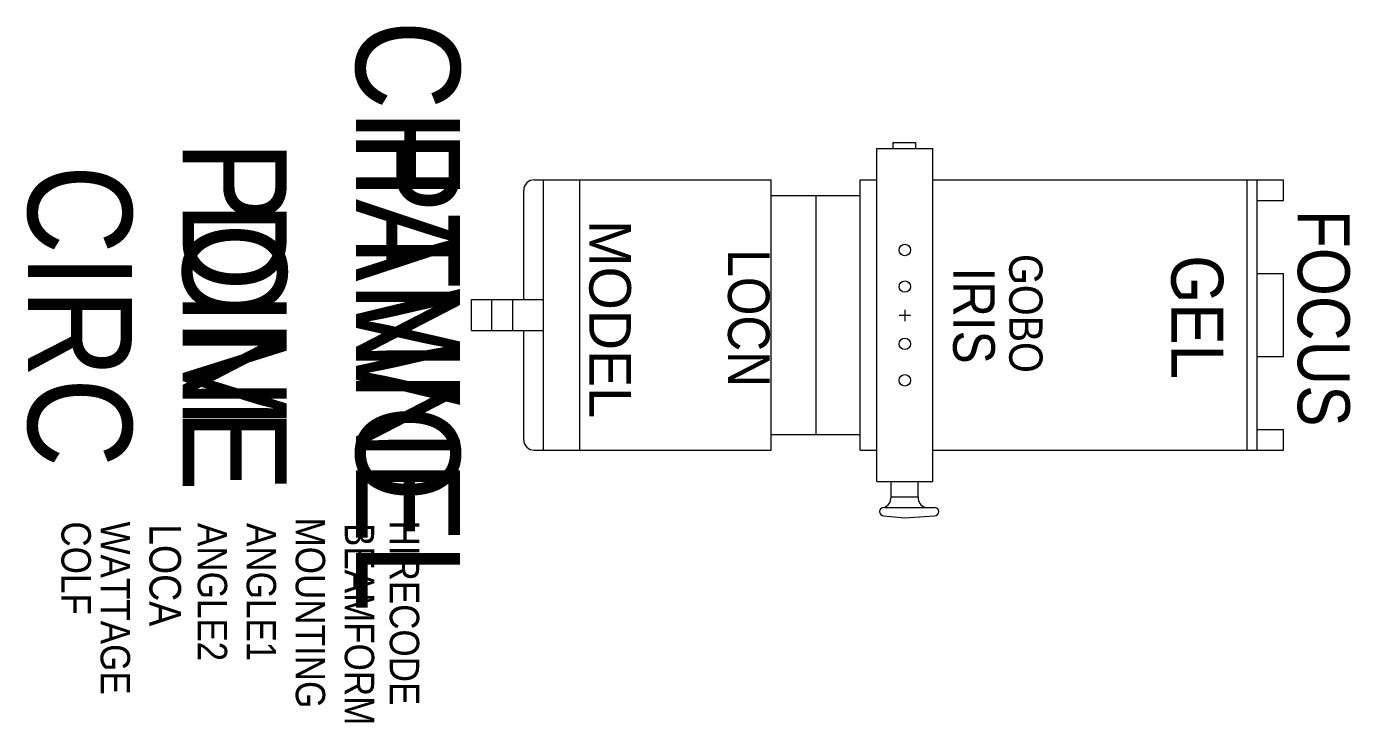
# Model space of a CAD drawing. Extents: x -943 to 331, y 1312 to 1981.
import ezdxf
from ezdxf.enums import TextEntityAlignment as Align

# ---------------------------------------------------------------- set-up
doc = ezdxf.new("R2010")
doc.units = 0
doc.layers.get('0').update_dxf_attribs({"linetype": 'CONTINUOUS'})
for name, color, linetype in [('CHANNEL', 3, 'CONTINUOUS'), ('CIRC', 6, 'CONTINUOUS'), ('DIMMER', 4, 'CONTINUOUS'), ('FOCUS', 2, 'CONTINUOUS'), ('GEL', 1, 'CONTINUOUS'), ('LANTERNS', 4, 'CONTINUOUS'), ('LOCATION', 7, 'CONTINUOUS'), ('MODEL', 6, 'CONTINUOUS'), ('PATCH', 5, 'CONTINUOUS'), ('PATCH2', 5, 'CONTINUOUS')]:
    doc.layers.add(name, color=color, linetype=linetype)

msp = doc.modelspace()

# ---------------------------------------------------------------- linework, layer by layer
for p, q in [((-124.5, 1863.7), (-70.5, 1863.7)), ((-124.5, 1543.7), (-124.5, 1863.7)), ((-109.1, 1869.7), (-109.1, 1863.7)), ((-109.1, 1869.7), (-87.1, 1869.7)), ((-87.1, 1869.7), (-87.1, 1863.7)), ((-70.5, 1543.7), (-70.5, 1863.7)), ((-464.1, 1718.7), (-464.1, 1823.7)), ((-454.1, 1833.7), (-226, 1833.7)), ((-445, 1573.7), (-445, 1833.7)), ((-410.1, 1573.7), (-410.1, 1833.7)), ((-226, 1573.7), (-226, 1833.7)), ((-140.4, 1573.7), (-140.4, 1833.7)), ((-140.4, 1833.7), (-124.5, 1833.7)), ((-70.5, 1833.7), (267, 1833.7)), ((232, 1573.7), (232, 1833.7)), ((241.6, 1573.7), (241.6, 1833.7)), ((267, 1813.7), (267, 1833.7)), ((-226, 1818.7), (-140.4, 1818.7)), ((-183.2, 1818.7), (-183.2, 1588.7)), ((241.6, 1813.7), (267, 1813.7)), ((241.6, 1743.7), (267, 1743.7)), ((267, 1663.7), (267, 1743.7)), ((-514.5, 1718.7), (-445, 1718.7)), ((-514.5, 1688.7), (-514.5, 1718.7)), ((-494.8, 1688.7), (-494.8, 1718.7)), ((-474.5, 1688.7), (-474.5, 1718.7)), ((-97.5, 1708.7), (-97.5, 1697.7)), ((-103, 1703.7), (-92, 1703.7)), ((-514.5, 1688.7), (-445, 1688.7)), ((-464.1, 1583.7), (-464.1, 1688.7)), ((241.6, 1663.7), (267, 1663.7)), ((241.6, 1593.7), (267, 1593.7)), ((267, 1573.7), (267, 1593.7)), ((-226, 1588.7), (-140.4, 1588.7)), ((-454.1, 1573.7), (-226, 1573.7)), ((-140.4, 1573.7), (-124.5, 1573.7)), ((-70.5, 1573.7), (267, 1573.7)), ((-124.5, 1543.7), (-70.5, 1543.7)), ((-110.7, 1528.7), (-110.7, 1543.7)), ((-84.7, 1528.7), (-84.7, 1543.7)), ((-110.7, 1528.7), (-84.7, 1528.7)), ((-117.7, 1518.7), (-68.9, 1518.7)), ((-117.7, 1510.7), (-97.7, 1508.7)), ((-97.7, 1508.7), (-68.9, 1510.7))]:
    msp.add_line(p, q)
for centre in [(-97.5, 1766.2), (-97.5, 1731), (-97.5, 1675.9), (-97.5, 1640.9)]:
    msp.add_circle(centre, 5.5)
for centre, radius, start, end in [((-454.1, 1823.7), 10, 90, 180), ((-454.1, 1583.7), 10, 180, 270), ((-120.9, 1528.3), 10.2, 288.0473, 1.9687), ((-74.8, 1528.2), 9.99, 177.3184, 252.6657), ((-117.7, 1514.7), 4, 90, 270), ((-68.9, 1514.7), 4, 270, 90)]:
    msp.add_arc(centre, radius, start, end)
msp.add_point((-97.5, 1703.7))
msp.add_point((-97.5, 1703.7))

# ---------------------------------------------------------------- texts
at = {"layer": 'CHANNEL', "width": 0.89}
msp.add_attdef('CHANNEL', text='', height=100, rotation=270, dxfattribs=at).set_placement((-625.5, 1702.8), align=Align.CENTER)
at = {"layer": 'CIRC', "width": 0.89}
msp.add_attdef('CIRC', text='', height=100, rotation=270, dxfattribs=at).set_placement((-941.1, 1702.8), align=Align.CENTER)
at = {"layer": 'DIMMER', "width": 0.89}
msp.add_attdef('DIM', text='', height=100, rotation=270, dxfattribs=at).set_placement((-792.2, 1703.7), align=Align.CENTER)
at = {"layer": 'FOCUS', "color": 30, "width": 0.89}
msp.add_attdef('FOCUS', text='', height=50, rotation=270, dxfattribs=at).set_placement((280.6, 1700.6), align=Align.CENTER)
at = {"layer": 'GEL', "width": 0.89}
for tag, height, p in [('GOBO', 32, (3, 1705.2)), ('GEL', 50, (158.9, 1701.6))]:
    msp.add_attdef(tag, text='', height=height, rotation=270, dxfattribs=at).set_placement(p, align=Align.CENTER)
at = {"layer": 'LANTERNS', "color": 30, "width": 0.89}
msp.add_attdef('IRIS', text='', height=40, rotation=270, dxfattribs=at).set_placement((-30.9, 1703.2), align=Align.MIDDLE)
at = {"layer": 'LANTERNS', "color": 0, "width": 0.89, "flags": 1}
for tag, p, s, height in [('COLF', (-908.9, 1505.2), 'N', 28.3), ('WATTAGE', (-871.2, 1505.1, 0), '2000', 28.3), ('ANGLE2', (-777.8, 1503.7), '38', 28.3), ('ANGLE1', (-730.7, 1503.7), '15', 28.3), ('MOUNTING', (-683.5, 1508.9), 'STANDARD HOOK CLAMP', 28.305), ('HIRECODE', (-593, 1506.1), '', 28.3), ('LOCA', (-824.2, 1502.6), '', 30.3), ('BEAMFORM', (-636.3, 1503.7), 'C', 28.3)]:
    msp.add_attdef(tag, p, s, height=height, rotation=270, dxfattribs=at)
at = {"layer": 'LOCATION', "width": 0.89}
msp.add_attdef('LOCN', text='', height=40, rotation=270, dxfattribs=at).set_placement((-267.6, 1700.7), align=Align.CENTER)
at = {"layer": 'MODEL'}
msp.add_attdef('MODEL', text='TOC1538', height=40, rotation=270, dxfattribs=at).set_placement((-401, 1699.7), align=Align.CENTER)
at = {"layer": 'PATCH', "width": 0.89}
msp.add_attdef('PONE', text='', height=100, rotation=270, dxfattribs=at).set_placement((-792.2, 1702.8), align=Align.CENTER)
at = {"layer": 'PATCH2', "width": 0.89}
msp.add_attdef('PTWO', text='', height=100, rotation=270, dxfattribs=at).set_placement((-625.5, 1702.8), align=Align.CENTER)

doc.saveas('drawing.dxf')
